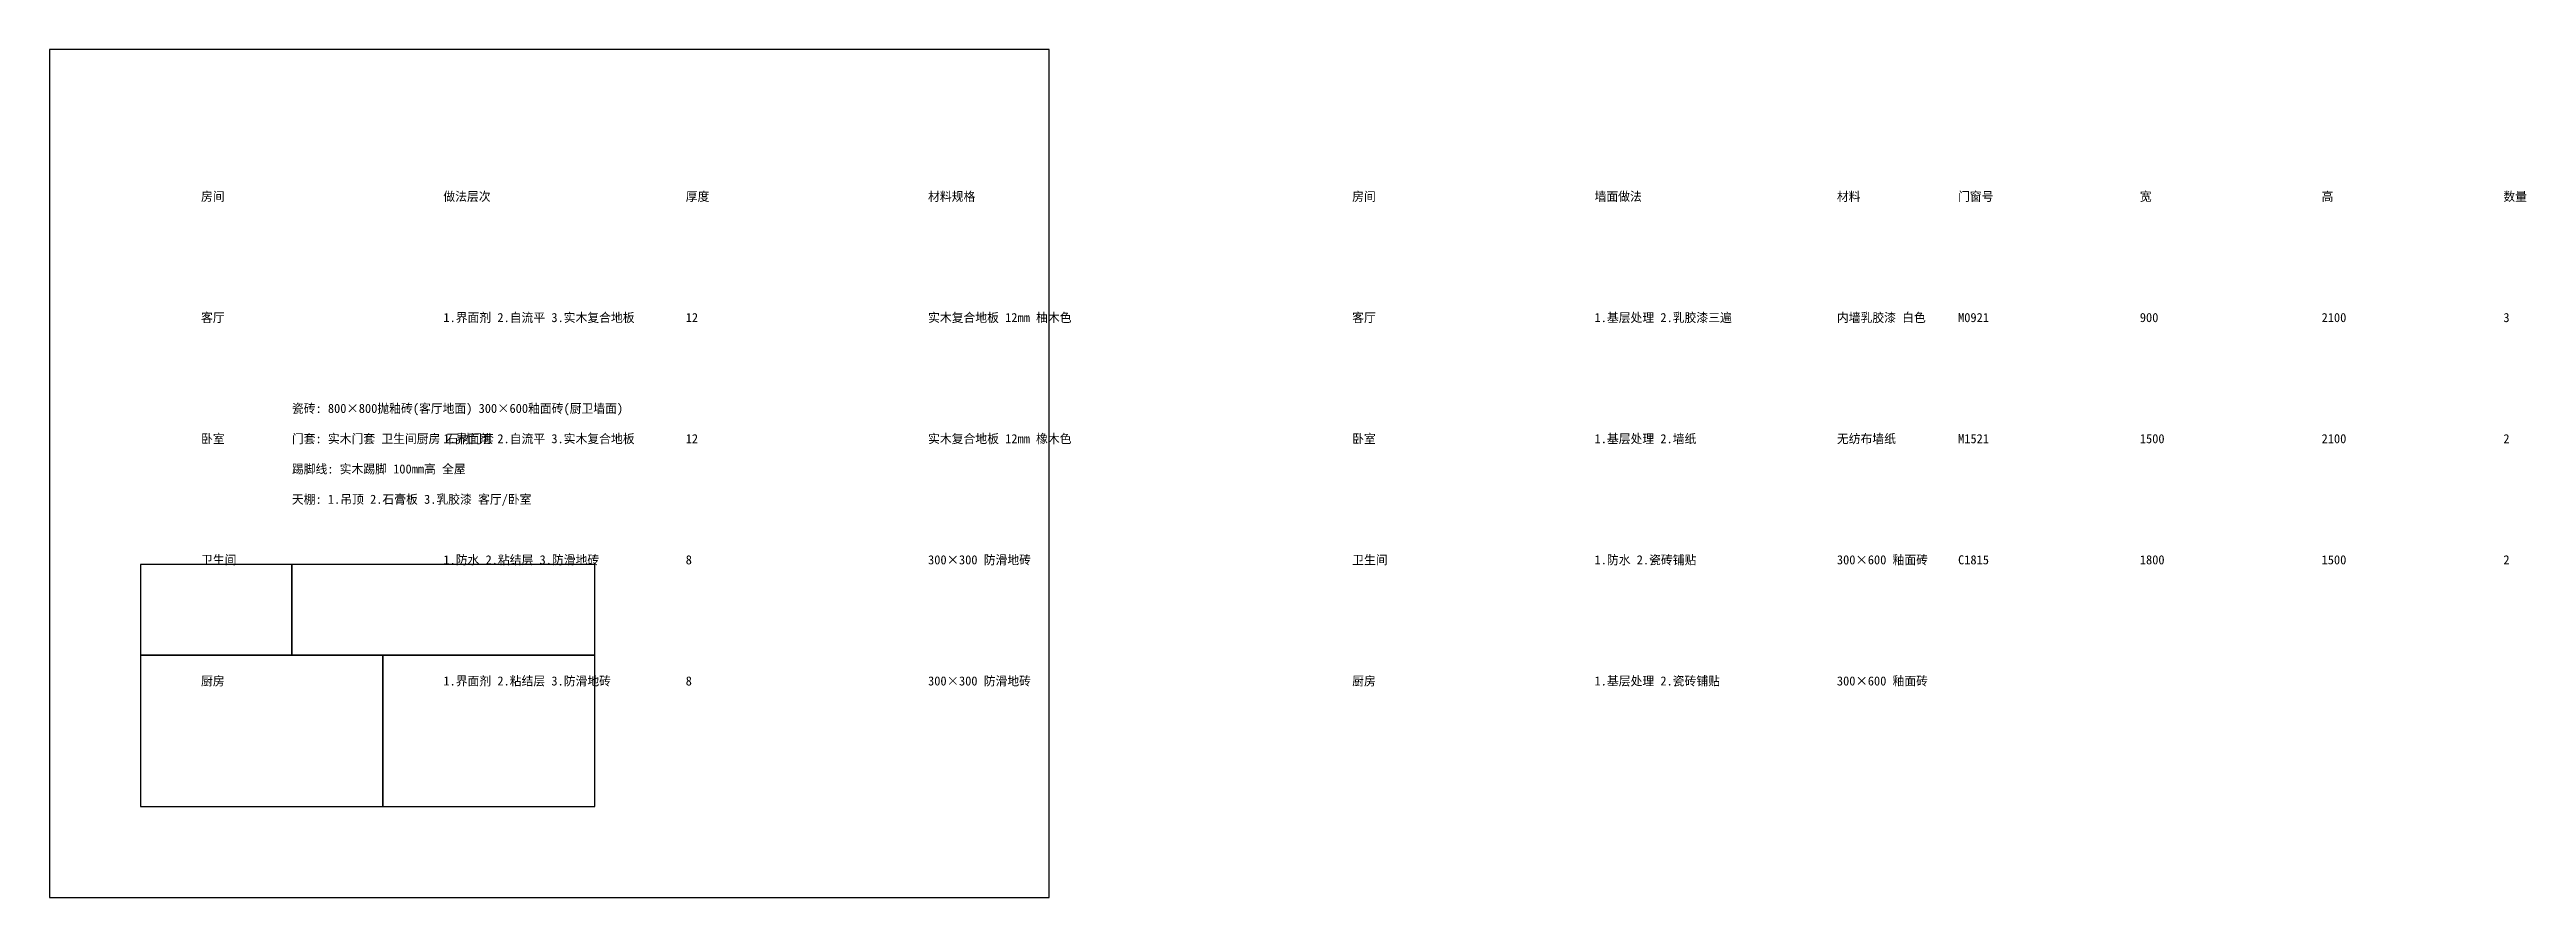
# Model space of a CAD drawing. Header units: millimetres. Extents: x -3000 to 78762, y -3000 to 25000.
import ezdxf

# ---------------------------------------------------------------- set-up
doc = ezdxf.new("R2010")
doc.units = ezdxf.units.MM

msp = doc.modelspace()

# ---------------------------------------------------------------- linework, layer by layer
at = {"layer": '卧室'}
msp.add_lwpolyline([(8000, 0), (15000, 0), (15000, 5000), (8000, 5000)], close=True, dxfattribs=at)
at = {"layer": '卫生间'}
msp.add_lwpolyline([(0, 5000), (5000, 5000), (5000, 8000), (0, 8000)], close=True, dxfattribs=at)
at = {"layer": '厨房'}
msp.add_lwpolyline([(5000, 5000), (15000, 5000), (15000, 8000), (5000, 8000)], close=True, dxfattribs=at)
at = {"layer": '图框'}
msp.add_lwpolyline([(-3000, -3000), (30000, -3000), (30000, 25000), (-3000, 25000)], close=True, dxfattribs=at)
at = {"layer": '墙体'}
msp.add_lwpolyline([(0, 0), (15000, 0), (15000, 8000), (0, 8000)], close=True, dxfattribs=at)
at = {"layer": '客厅'}
msp.add_lwpolyline([(0, 0), (8000, 0), (8000, 5000), (0, 5000)], close=True, dxfattribs=at)

# ---------------------------------------------------------------- texts
for s, p in [('房间', (2000, 20000)), ('做法层次', (10000, 20000)), ('厚度', (18000, 20000)), ('材料规格', (26000, 20000)), ('房间', (40000, 20000)), ('墙面做法', (48000, 20000)), ('材料', (56000, 20000)), ('门窗号', (60000, 20000)), ('宽', (66000, 20000)), ('高', (72000, 20000)), ('数量', (78000, 20000)), ('客厅', (2000, 16000)), ('1.界面剂 2.自流平 3.实木复合地板', (10000, 16000)), ('12', (18000, 16000)), ('实木复合地板 12mm 柚木色', (26000, 16000)), ('客厅', (40000, 16000)), ('1.基层处理 2.乳胶漆三遍', (48000, 16000)), ('内墙乳胶漆 白色', (56000, 16000)), ('M0921', (60000, 16000)), ('900', (66000, 16000)), ('2100', (72000, 16000)), ('3', (78000, 16000)), ('瓷砖: 800×800抛釉砖(客厅地面) 300×600釉面砖(厨卫墙面)', (5000, 13000)), ('卧室', (2000, 12000)), ('门套: 实木门套 卫生间厨房 石材门套', (5000, 12000)), ('1.界面剂 2.自流平 3.实木复合地板', (10000, 12000)), ('12', (18000, 12000)), ('实木复合地板 12mm 橡木色', (26000, 12000)), ('卧室', (40000, 12000)), ('1.基层处理 2.墙纸', (48000, 12000)), ('无纺布墙纸', (56000, 12000)), ('M1521', (60000, 12000)), ('1500', (66000, 12000)), ('2100', (72000, 12000)), ('2', (78000, 12000)), ('踢脚线: 实木踢脚 100mm高 全屋', (5000, 11000)), ('天棚: 1.吊顶 2.石膏板 3.乳胶漆 客厅/卧室', (5000, 10000)), ('卫生间', (2000, 8000)), ('1.防水 2.粘结层 3.防滑地砖', (10000, 8000)), ('8', (18000, 8000)), ('300×300 防滑地砖', (26000, 8000)), ('卫生间', (40000, 8000)), ('1.防水 2.瓷砖铺贴', (48000, 8000)), ('300×600 釉面砖', (56000, 8000)), ('C1815', (60000, 8000)), ('1800', (66000, 8000)), ('1500', (72000, 8000)), ('2', (78000, 8000)), ('厨房', (2000, 4000)), ('1.界面剂 2.粘结层 3.防滑地砖', (10000, 4000)), ('8', (18000, 4000)), ('300×300 防滑地砖', (26000, 4000)), ('厨房', (40000, 4000)), ('1.基层处理 2.瓷砖铺贴', (48000, 4000)), ('300×600 釉面砖', (56000, 4000))]:
    msp.add_text(s, height=300).set_placement(p)

doc.saveas('drawing.dxf')
